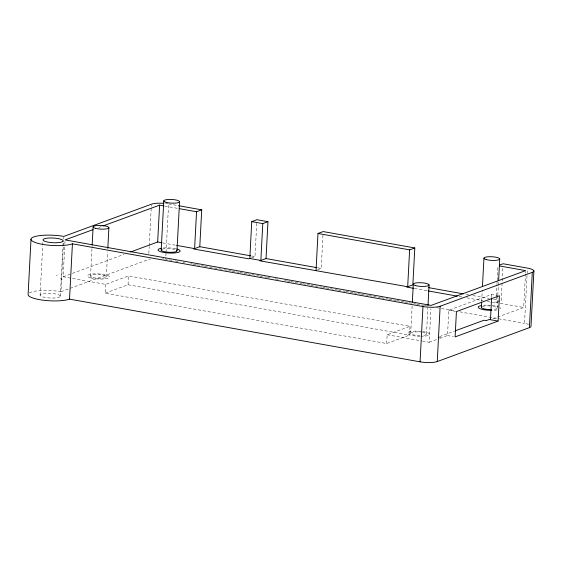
<?xml version="1.0" encoding="UTF-8"?>
<svg xmlns="http://www.w3.org/2000/svg" width="562" height="562" viewBox="0 0 562 562"><rect width="100%" height="100%" fill="white"/><g stroke="black" fill="none" stroke-linecap="round" stroke-linejoin="round"><path stroke-width="0.42" stroke-dasharray="2.81 2.11" d="M40.099 295.212L42.684 245.959M42.726 245.088L42.867 242.496M60.317 296.139L62.895 246.887M62.944 246.023L63.077 243.43M29.315 292.964A22.143 5.128 3 0 1 60.963 291.72L63.316 246.781M63.358 245.917L63.541 242.461M63.724 239.005L63.815 237.276M105.614 284.379L105.15 293.167L386.684 343.53L409.579 335.107L410.035 326.318L128.501 275.956L105.614 284.379L63.148 276.785L64.813 245.06M64.855 244.203L65.08 239.911M90.538 276.097L92.119 245.91M106.33 276.82L107.637 251.804M105.15 293.167L128.045 284.744L128.501 275.956M148.832 253.455L149.19 246.542M149.239 245.678L151.368 205.067M166.015 253.174L165.699 259.223L168.284 259.686M166.057 252.31L168.593 203.915A12.652 2.929 3 0 0 165.53 203.479M251.291 257.944L254.986 256.588L256.743 223.142M317.53 269.795L321.232 268.439L322.981 234.993M386.684 343.53L387.141 334.741L410.035 326.318M410.71 333.371L412.157 305.77M426.502 334.095L427.858 308.222M422.329 341.036L429.199 342.265L430.949 308.826M439.723 338.394L447.485 335.535L448.813 310.203L491.806 294.383L497.742 295.443M481.683 301.337L482.266 290.125M491.673 297.003L491.806 294.383M496.316 296.532L496.007 302.539L499.365 303.136M496.365 295.675L496.948 284.534M496.991 283.67L497.124 281.098M497.173 280.241L497.939 265.664M497.159 308.095L497.792 296.019M497.834 295.162L498.557 281.358M501.192 300.628L502.99 266.332M492.909 318.823L523.707 307.491L525.456 274.052M525.505 273.195L525.589 271.481M528.603 324.457A12.652 2.929 3 0 0 524.515 323.41L527.367 268.966M56.362 275.492L57.317 274.98M98.779 227.512L101.244 226.605M63.148 276.785L123.97 254.403M60.963 291.72L148.516 259.503A12.652 2.929 3 0 1 150.475 258.991M499.709 301.176L495.045 302.89L486.467 301.358M439.575 336.582L454.384 331.13M429.199 342.265L438.908 338.689M168.593 203.915L178.786 205.741M164.75 206.057L178.498 208.516M251.537 255.97L254.986 256.588M317.783 267.821L321.232 268.439M466.031 294.34L468.603 294.797M472.895 295.57L489.186 298.478M493.471 299.251L499.478 300.319M162.818 242.925L175.709 245.236M500.201 303.29L523.707 307.491M414.44 288.468L428.16 290.926M459.028 296.448L462.463 297.059M466.748 297.825L483.039 300.74M169.148 259.841L171.733 260.304M175.182 260.916L179.496 261.688M182.945 262.306L184.673 262.616M190.708 263.697L192.436 264.007M193.3 264.161L195.885 264.625M196.749 264.772L203.648 266.009M204.512 266.163L223.486 269.556M224.35 269.711L227.8 270.329M228.664 270.484L231.249 270.947M232.113 271.102L235.562 271.72M236.426 271.875L239.012 272.338M239.876 272.493L243.325 273.111M244.189 273.258L246.774 273.722M247.638 273.877L251.088 274.495M251.952 274.649L258.85 275.886M259.714 276.04L266.613 277.277M267.477 277.431L270.062 277.888M275.24 278.815L278.689 279.433M284.73 280.515L286.451 280.824M287.315 280.979L289.901 281.443M290.765 281.597L294.214 282.208M295.078 282.363L301.977 283.599M302.841 283.754L306.29 284.372M307.154 284.527L309.739 284.99M310.603 285.145L314.053 285.763M314.917 285.918L321.815 287.147M322.679 287.301L325.265 287.765M326.129 287.92L329.578 288.538M330.442 288.692L337.341 289.929M338.205 290.083L345.103 291.313M345.967 291.467L349.416 292.085M350.281 292.24L352.866 292.704M353.73 292.858L357.179 293.476M358.043 293.631L360.628 294.095M361.492 294.249L364.942 294.86M365.806 295.015L368.391 295.479M369.255 295.633L372.704 296.251M373.568 296.406L380.467 297.642M381.331 297.797L388.23 299.026M389.094 299.181L392.543 299.799M393.407 299.953L395.992 300.417M396.856 300.572L400.306 301.19M401.17 301.344L403.755 301.808M404.619 301.963L408.068 302.581M408.932 302.735L415.831 303.965M416.695 304.119L423.593 305.356M424.458 305.51L427.043 305.974M436.534 307.667L455.508 311.067M459.821 311.84L524.515 323.41M448.813 310.203L455.592 311.418M447.485 335.535L453.415 336.596M437.924 337.186L441.339 337.797M128.045 284.744L409.579 335.107M387.141 334.741L421.472 340.881M60.134 278.752L62.213 279.216M163.409 247.975A11.071 2.564 3 0 1 176.061 248.811M162.186 249.226A7.91 1.834 3 0 1 175.864 249.851M422.448 332.318A7.91 1.834 3 0 1 422.659 335.507M420.102 335.605A7.91 1.834 3 0 1 410.71 333.287A7.91 1.834 3 0 1 420.531 332.044M497.201 309.915A11.071 2.564 3 0 1 492.291 310.357M483.58 305.25A11.071 2.564 3 0 1 490.535 305.243M491.954 305.377A11.071 2.564 3 0 1 498.22 306.669M499.892 307.555A11.071 2.564 3 0 1 499.983 308.889M493.099 306.318A7.91 1.834 3 0 1 493.317 309.507M482.365 306.501A7.91 1.834 3 0 1 491.188 306.051M422.673 331.545A11.071 2.564 3 0 1 429.649 334.404A11.071 2.564 3 0 1 421.633 336.35M420.221 336.35A11.071 2.564 3 0 1 407.562 333.055A11.071 2.564 3 0 1 421.296 331.376M162.629 258.787A12.652 2.929 3 0 1 164.202 258.984M60.015 296.736L59.038 297.256A10.123 2.346 3 0 1 45.29 297.488A10.123 2.346 3 0 1 41.377 294.095A10.123 2.346 3 0 1 55.125 293.87L57.24 294.34A10.123 2.346 3 0 1 60.015 296.736M92.934 277.502A7.91 1.834 3 0 0 106.092 277.284A7.91 1.834 3 0 0 96.271 274.586A7.91 1.834 3 0 0 92.934 277.502M90.742 277.916A11.071 2.564 3 0 0 109.154 277.614A11.071 2.564 3 0 0 95.4 273.834A11.071 2.564 3 0 0 90.742 277.916"/><path stroke-width="0.84" d="M31.001 239.356L28.1 294.664A22.143 5.128 3 0 0 44.827 300.389A22.143 5.128 3 0 0 69.526 299.132L420.067 361.837A12.652 2.929 3 0 0 437.25 361.556L529.411 327.646A12.652 2.929 3 0 0 530.999 326.248L533.9 270.947M69.526 299.132L72.428 243.824A22.143 5.128 3 0 1 42.354 244.33A22.143 5.128 3 0 1 33.783 236.918A22.143 5.128 3 0 1 63.857 236.412L151.41 204.203A12.652 2.929 3 0 1 163.9 203.332M92.161 245.046L93.109 226.936M107.82 248.355L108.902 227.659M130.546 251.987L157.669 242.004L159.601 205.137L163.893 205.903M161.189 250.097L163.767 200.936M176.981 250.821L179.559 201.66M413.583 288.313L406.719 287.091L412.866 284.829L414.798 247.961L409.621 249.865L407.689 286.732L259.883 260.824L266.03 258.562L267.962 221.688L262.784 223.599L260.852 260.466L249.809 258.492L248.84 258.843L193.637 248.973L199.784 246.711L201.716 209.844L196.545 211.748L194.614 248.615L176.566 245.39M249.809 258.492L251.741 221.618L256.918 219.714L267.962 221.688M316.048 270.343L317.98 233.469L323.164 231.565L414.798 247.961M412.339 302.321L413.288 284.21M420.067 361.837L422.961 306.536L72.428 243.824M427.991 305.63L429.08 284.934M437.25 361.556L440.144 306.248L532.305 272.338L529.411 327.646M481.367 307.372L481.634 302.194M482.449 286.669L483.945 258.211M490.478 319.715L491.624 297.874M498.606 280.501L499.73 258.934M498.108 321.085L499.435 295.745L456.435 311.566L455.108 336.905L498.108 321.085L489.228 319.49L486.172 320.621L484.008 320.235L455.206 330.828M93.025 229.633L65.08 239.911L431.131 305.398L525.639 270.624L499.618 265.966M102.888 226.001L159.601 205.137M499.414 265.123L503.123 263.761L527.409 268.102A12.652 2.929 3 0 1 532.305 272.338M178.786 205.741L201.716 209.844M179.362 208.671L196.545 211.748M251.741 221.618L262.784 223.599M317.98 233.469L409.621 249.865M199.784 246.711L250.673 255.815M266.03 258.562L316.919 267.667M428.3 287.589L463.46 293.877M157.669 242.004L161.961 242.777M428.16 290.926L457.313 296.139M176.784 248.994A11.071 2.564 3 0 1 177.03 252.64A11.071 2.564 3 0 1 161.392 251.924A11.071 2.564 3 0 1 161.146 248.278M176.686 250.336A7.91 1.834 3 0 1 169.211 252.303A7.91 1.834 3 0 1 161.427 249.633M491.595 310.357A11.071 2.564 3 0 1 479.597 308.503A11.071 2.564 3 0 1 481.325 305.552M491.427 309.606A7.91 1.834 3 0 1 481.606 306.908M440.144 306.248A12.652 2.929 3 0 1 422.961 306.536M62.909 241.428L61.939 241.948A10.123 2.346 3 0 1 48.191 242.18A10.123 2.346 3 0 1 44.272 238.794A10.123 2.346 3 0 1 58.019 238.562L60.141 239.033A10.123 2.346 3 0 1 62.909 241.428M166.169 202.341A7.91 1.834 3 0 0 179.32 202.123A7.91 1.834 3 0 0 169.499 199.426A7.91 1.834 3 0 0 166.169 202.341M415.69 285.615A7.91 1.834 3 0 0 428.841 285.398A7.91 1.834 3 0 0 419.02 282.7A7.91 1.834 3 0 0 415.69 285.615M95.512 228.341A7.91 1.834 3 0 0 108.67 228.123A7.91 1.834 3 0 0 98.842 225.425A7.91 1.834 3 0 0 95.512 228.341M486.341 259.616A7.91 1.834 3 0 0 499.499 259.398A7.91 1.834 3 0 0 489.671 256.701A7.91 1.834 3 0 0 486.341 259.616"/></g></svg>
